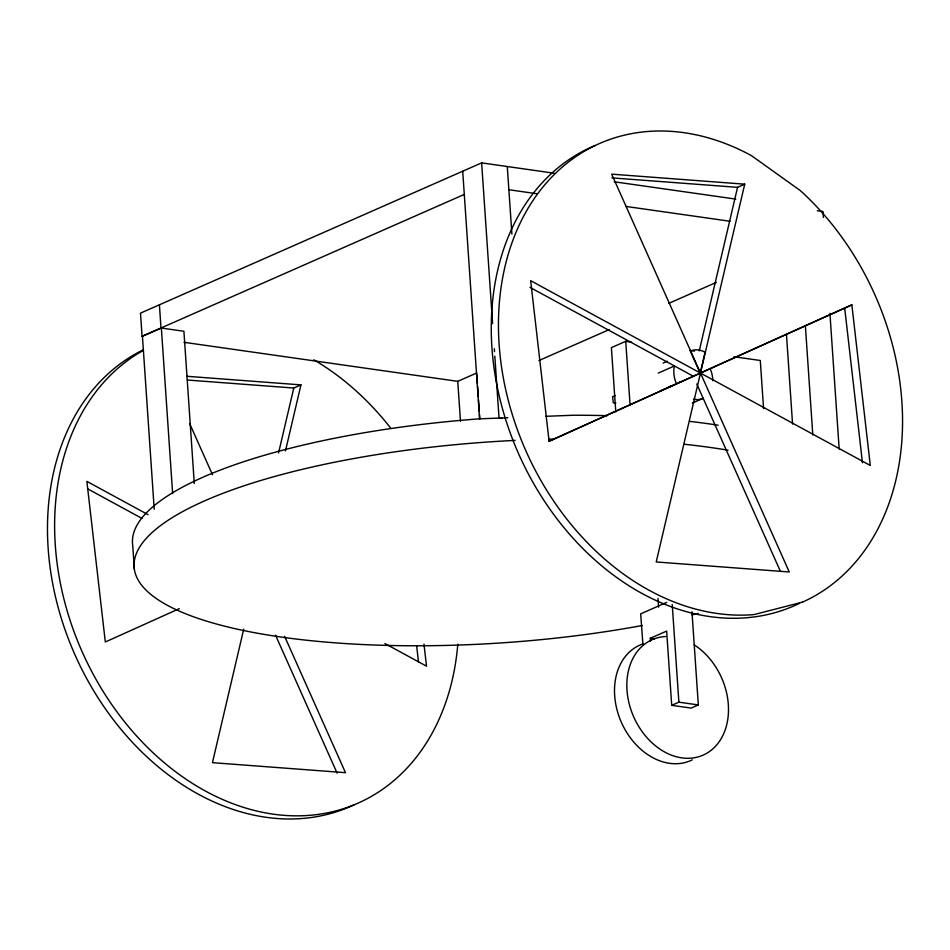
<?xml version="1.0" encoding="UTF-8"?>
<svg xmlns="http://www.w3.org/2000/svg" width="950" height="950" viewBox="0 0 950 950"><rect width="100%" height="100%" fill="white"/><g stroke="black" fill="none" stroke-linecap="round" stroke-linejoin="round"><path stroke-width="1.43" d="M278.576 452.924L293.776 388.039L300.948 384.881L285.475 450.894M243.711 629.197L212.444 762.66L345.479 772.682L284.632 636.369M699.236 350.93L737.556 187.34L744.729 184.181L656.224 561.961L789.272 571.983L611.681 174.159L744.729 184.181M548.661 441.418L700.471 373.065M701.064 372.733L851.853 304.843L870.295 465.476L530.658 280.666L549.1 441.299L851.853 304.843M179.324 608.641L105.319 641.998L86.866 481.365L148.034 514.651M554.171 173.221L481.638 162.877L140.493 313.132L142.072 336.336L161.357 328.047L172.639 493.549M142.072 336.336L464.301 194.417M184.015 342.309L457.758 381.342L476.686 373.006L477.387 383.349M538.899 360.561L609.306 329.543M668.883 303.311L716.276 282.435M631.584 342.142L625.729 341.311L611.396 347.629L615.778 411.896M663.171 363.054L667.221 361.273M658.219 373.101L674.441 365.964A24.201 18.454 66.2 0 0 676.483 383.812L660.274 390.949M615.22 395.556L612.596 396.708L613.296 402.8L615.873 402.99M667.969 387.386L670.629 386.211M678.633 382.684L681.304 381.508M692.36 403.085L703.178 398.323A24.201 18.454 66.2 0 1 693.441 399.154M666.71 602.383L640.668 613.854L642.96 644.848M650.512 641.203L650.311 638.281L666.651 631.085L671.709 705.328L691.149 708.094L698.321 704.936L691.968 611.741M671.709 705.328L678.882 702.169L698.321 704.936M507.822 417.751L479.477 418.831A363.043 100.676 -3.9 0 0 132.751 545.68L134.366 569.347M545.87 416.302L573.669 415.233A363.043 100.676 -3.9 0 1 607.133 415.684M611.907 177.876L737.556 187.34M187.114 376.307L300.948 384.881M187.34 380.024L293.776 388.039M614.222 181.783L735.811 199.108M817.285 210.734L822.985 211.541L823.389 217.443M508.879 189.739L536.702 193.705M626.062 206.447L730.063 221.267M690.08 350.491L694.474 351.108M733.958 356.737L760.285 360.489L763.574 408.702M501.885 418.487L499.035 418.083L494.808 356.131M650.311 638.281L654.479 638.875M529.993 287.363L693.31 376.224M384.869 643.518L426.514 666.176L423.973 644.076M87.483 488.751L141.93 518.379M696.789 384.026L780.294 571.081M189.596 423.451L212.491 474.739M275.5 635.111L337.108 773.134M844.681 308.002L862.457 462.745M416.634 645.762L418.499 661.972M829.92 313.322L839.171 449.041M805.363 325.66L812.808 435.005M786.434 333.996L792.573 424.128M672.232 604.533L678.882 702.169M657.97 598.369L658.576 607.181M625.729 341.311L630.111 405.579M507.288 166.535L511.896 234.068M481.638 162.877L492.599 323.677M494.309 348.745L494.511 351.702M477.589 386.306L478.301 396.649M478.491 399.606L479.299 411.421M479.501 414.378L479.809 418.808M462.709 171.214L479.608 419.033M457.758 381.342L460.477 421.23M194.287 483.467L183.908 331.265L160.989 327.999L159.41 304.796M142.441 336.383L154.221 509.283M698.203 613.415A363.043 100.676 -3.9 0 1 692.039 614.923M642.271 625.504A363.043 100.676 -3.9 0 1 139.994 582.956A363.043 100.676 -3.9 0 1 515.09 440.396M549.159 439.197A363.043 100.676 -3.9 0 1 553.565 439.114M684.273 444.256A363.043 100.676 -3.9 0 1 728.104 450.217M690.27 421.444A363.043 100.676 -3.9 0 1 718.117 425.196M354.386 804.686A250.764 191.14 66.2 0 1 77.247 659.822A250.764 191.14 66.2 0 1 143.343 349.802M692.289 759.857A63.092 48.082 66.2 0 1 620.754 720.884A63.092 48.082 66.2 0 1 643.542 643.72M694.224 644.908A63.092 48.082 66.2 0 1 717.666 743.755A63.092 48.082 66.2 0 1 634.944 719.566A63.092 48.082 66.2 0 1 665.629 636.547M457.805 644.195A250.764 191.14 66.2 0 1 153.995 753.635A250.764 191.14 66.2 0 1 142.702 350.752M313.809 359.801A250.764 191.14 66.2 0 1 390.521 427.904M710.125 368.647A24.201 18.454 66.2 0 1 712.809 380.713M799.484 603.357A250.764 191.14 66.2 0 1 519.044 454.765A250.764 191.14 66.2 0 1 595.116 145.504M705.102 352.213L700.186 373.196L690.329 351.096A24.201 18.454 66.2 0 1 705.102 352.213M802.691 602.051L754.11 614.579A250.764 191.14 66.2 0 1 498.453 326.598A250.764 191.14 66.2 0 1 751.426 155.622L800.28 190.558A250.764 191.14 66.2 0 1 802.691 602.051"/></g></svg>
